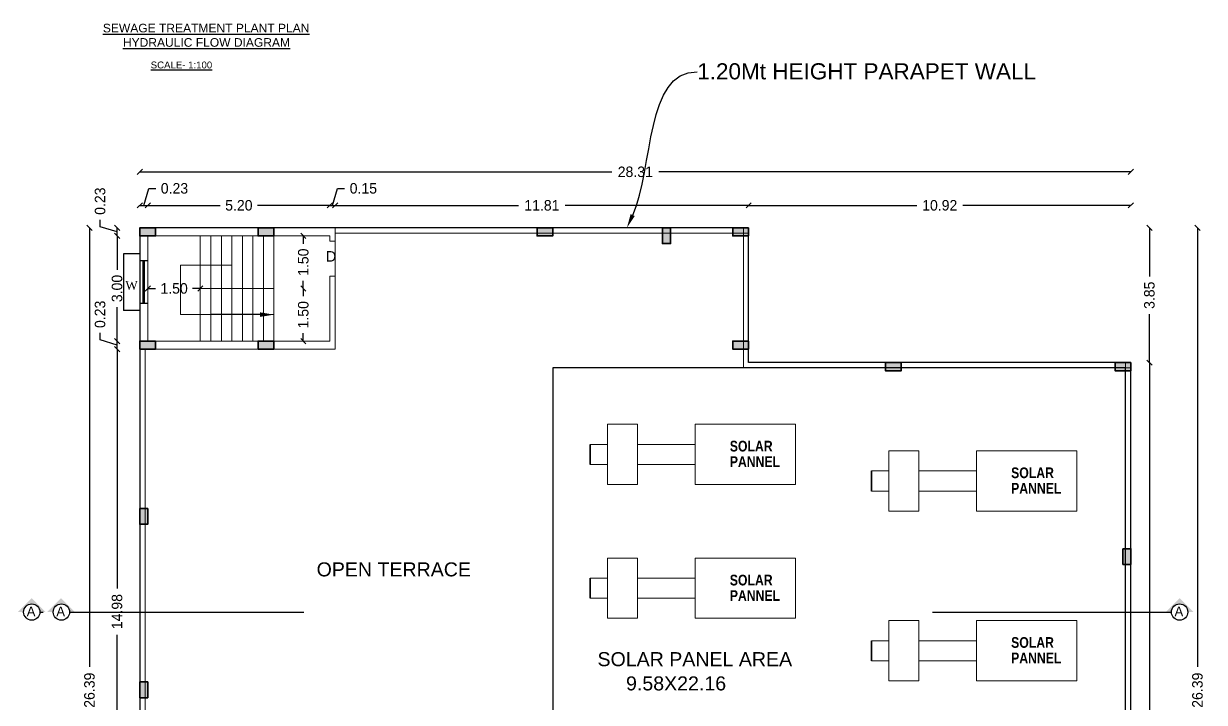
# Model space of a CAD drawing. Header units: metres. Extents: x -1560950 to -1560825, y 42726 to 42863.
# Drawn here: x -1560883.03 to -1560849.3, y 42802.68 to 42822.05 of the extents above; entities that cross this region are included whole.
import ezdxf
from ezdxf import colors
from ezdxf.entities.mleader import LeaderData, LeaderLine
from ezdxf.enums import TextEntityAlignment as Align
from ezdxf.math import Vec2, Vec3

# ---------------------------------------------------------------- set-up
doc = ezdxf.new("R2010")
doc.units = ezdxf.units.M
doc.header["$LTSCALE"] = 750
doc.header["$MEASUREMENT"] = 0
doc.header["$PDMODE"] = 35
doc.header["$PDSIZE"] = 50
doc.linetypes.add('DASHED', pattern=[0.75, 0.5, -0.25])
doc.linetypes.add('DASHEDX2', pattern=[1.5, 1, -0.5])
doc.layers.get('0').update_dxf_attribs({"lineweight": 5})
doc.layers.get('Defpoints').update_dxf_attribs({"lineweight": 0})
for name, color, linetype in [('BLK_1_FLR_4_ROOF_AREA', 5, 'Continuous'), ('SOLAR_PANEL', 3, 'Continuous'), ('WALLS', 7, 'Continuous')]:
    doc.layers.add(name, color=color, linetype=linetype)
doc.layers.add('wall', color=7, linetype='Continuous', lineweight=30)
doc.styles.add('2', font='swisscb.ttf', dxfattribs={"height": 1.1})
doc.styles.get("Standard").update_dxf_attribs({"font": 'arial.ttf'})
doc.styles.add('Stylus BT', font='stylu.ttf', dxfattribs={"height": 10})
doc.styles.add('sunahari', font='framd.ttf', dxfattribs={"height": 0.3})
doc.dimstyles.new('CIVIL Mt.1', dxfattribs={"dimscale": 0, "dimtxt": 0.4, "dimasz": 0.15, "dimexe": 0.18, "dimexo": 0.0625, "dimgap": 0.1, "dimtad": 0, "dimzin": 0, "dimdsep": 46, "dimtxsty": 'sunahari', "dimblk": 'OBLIQUE', "dimcen": 0.09, "dimse1": 1, "dimse2": 1, "dimclrd": 253, "dimclrt": 4, "dimadec": 0, "dimazin": 0, "dimtfac": 1, "dimtofl": 0, "dimtmove": 1, "dimatfit": 3, "dimfxl": 0, "dimfrac": 2, "dimtolj": 1, "dimtzin": 0, "dimarcsym": 0})

# ---------------------------------------------------------------- blocks, each defined once
blk = doc.blocks.new('A$C370409E0')
at = {"layer": 'WALLS', "color": 4, "ltscale": 0.05}
blk.add_text('%%USCALE- 1:100', height=0.29058, dxfattribs=at).set_placement((5.53, 0.511))
at = {"layer": 'WALLS', "color": 4, "ltscale": 0.05, "insert": (3.513, 2.393), "char_height": 0.36323, "attachment_point": 1}
blk.add_mtext('{\\LSEWAGE TREATMENT PLANT PLAN\\P}      {\\LHYDRAULIC FLOW DIAGRAM\\H1.86599x; }', dxfattribs=at)
blk = doc.blocks.new('A$C1C442E2B')
at = {"ltscale": 0.25}
h = blk.add_hatch(color=43, dxfattribs=at)
h.dxf.hatch_style = 1
h.paths.add_polyline_path([(0.23, 0.45), (0, 0.45), (0, 0), (0.23, 0)])
at = {"layer": 'wall', "color": 240, "ltscale": 0.25}
blk.add_lwpolyline([(0, 0.45), (0.23, 0.45), (0.23, 0), (0, 0)], close=True, dxfattribs=at)
blk = doc.blocks.new('_Oblique')
at = {"color": 0, "linetype": 'ByBlock', "lineweight": -2}
blk.add_line((-0.5, -0.5), (0.5, 0.5), dxfattribs=at)
blk = doc.blocks.new('*D1117')
at = {"color": 253, "lineweight": -2, "ltscale": 0.25}
for p, q in [((-1560875.04, 42814.494), (-1560875.04, 42814.271)), ((-1560875.04, 42812.994), (-1560875.04, 42813.217))]:
    blk.add_line(p, q, dxfattribs=at)
at = {"layer": 'Defpoints', "color": 0, "ltscale": 0.25}
for p in [(-1560875.281, 42814.494), (-1560875.04, 42814.494), (-1560875.281, 42812.994)]:
    blk.add_point(p, dxfattribs=at)
at = {"color": 253, "lineweight": -2, "ltscale": 0.25, "xscale": 0.15, "yscale": 0.15, "zscale": 0.15}
for p, rotation in [((-1560875.04, 42814.494), 90), ((-1560875.04, 42812.994), 270)]:
    blk.add_blockref('_Oblique', p, dxfattribs=dict(at, rotation=rotation))
at = {"color": 4, "ltscale": 0.25, "insert": (-1560875.04, 42813.744), "char_height": 0.3, "attachment_point": 5, "rotation": 90, "style": 'sunahari'}
blk.add_mtext('\\A1;1.50', dxfattribs=at)
blk = doc.blocks.new('*D1118')
at = {"color": 253, "lineweight": -2, "ltscale": 0.25}
for p, q in [((-1560875.04, 42815.994), (-1560875.04, 42815.771)), ((-1560875.04, 42814.494), (-1560875.04, 42814.717))]:
    blk.add_line(p, q, dxfattribs=at)
at = {"layer": 'Defpoints', "color": 0, "ltscale": 0.25}
for p in [(-1560875.281, 42815.994), (-1560875.04, 42815.994), (-1560875.281, 42814.494)]:
    blk.add_point(p, dxfattribs=at)
at = {"color": 253, "lineweight": -2, "ltscale": 0.25, "xscale": 0.15, "yscale": 0.15, "zscale": 0.15}
for p, rotation in [((-1560875.04, 42815.994), 90), ((-1560875.04, 42814.494), 270)]:
    blk.add_blockref('_Oblique', p, dxfattribs=dict(at, rotation=rotation))
at = {"color": 4, "ltscale": 0.25, "insert": (-1560875.04, 42815.244), "char_height": 0.3, "attachment_point": 5, "rotation": 90, "style": 'sunahari'}
blk.add_mtext('\\A1;1.50', dxfattribs=at)
blk = doc.blocks.new('*D1119')
at = {"color": 253, "lineweight": -2, "ltscale": 0.25}
for p, q in [((-1560879.481, 42814.494), (-1560879.258, 42814.494)), ((-1560877.981, 42814.494), (-1560878.205, 42814.494))]:
    blk.add_line(p, q, dxfattribs=at)
at = {"layer": 'Defpoints', "color": 0, "ltscale": 0.25}
for p in [(-1560879.481, 42814.494), (-1560879.481, 42814.494), (-1560877.981, 42814.494)]:
    blk.add_point(p, dxfattribs=at)
at = {"color": 253, "lineweight": -2, "ltscale": 0.25, "xscale": 0.15, "yscale": 0.15, "zscale": 0.15, "rotation": 180}
blk.add_blockref('_Oblique', (-1560879.481, 42814.494), dxfattribs=at)
at = {"color": 253, "lineweight": -2, "ltscale": 0.25, "xscale": 0.15, "yscale": 0.15, "zscale": 0.15}
blk.add_blockref('_Oblique', (-1560877.981, 42814.494), dxfattribs=at)
at = {"color": 4, "ltscale": 0.25, "insert": (-1560878.731, 42814.494), "char_height": 0.3, "attachment_point": 5, "style": 'sunahari'}
blk.add_mtext('\\A1;1.50', dxfattribs=at)
blk = doc.blocks.new('*D1192')
at = {"color": 253, "lineweight": -2, "ltscale": 0.25}
for p, q in [((-1560880.36, 42812.764), (-1560880.36, 42805.933)), ((-1560880.36, 42797.782), (-1560880.36, 42804.612))]:
    blk.add_line(p, q, dxfattribs=at)
at = {"layer": 'Defpoints', "color": 0, "ltscale": 0.25}
for p in [(-1560880.36, 42812.764), (-1560879.481, 42812.764), (-1560879.481, 42797.782)]:
    blk.add_point(p, dxfattribs=at)
at = {"color": 253, "lineweight": -2, "ltscale": 0.25, "xscale": 0.15, "yscale": 0.15, "zscale": 0.15}
for p, rotation in [((-1560880.36, 42812.764), 90), ((-1560880.36, 42797.782), 270)]:
    blk.add_blockref('_Oblique', p, dxfattribs=dict(at, rotation=rotation))
at = {"color": 4, "ltscale": 0.25, "insert": (-1560880.36, 42805.273), "char_height": 0.3, "attachment_point": 5, "rotation": 90, "style": 'sunahari'}
blk.add_mtext('\\A1;14.98', dxfattribs=at)
blk = doc.blocks.new('*D1193')
at = {"color": 253, "lineweight": -2, "ltscale": 0.25}
for p, q in [((-1560880.844, 42813.024), (-1560880.844, 42813.224)), ((-1560880.36, 42812.879), (-1560880.844, 42813.024)), ((-1560880.36, 42812.764), (-1560880.36, 42812.994))]:
    blk.add_line(p, q, dxfattribs=at)
at = {"layer": 'Defpoints', "color": 0, "ltscale": 0.25}
for p in [(-1560880.36, 42812.994), (-1560879.481, 42812.994), (-1560879.481, 42812.764)]:
    blk.add_point(p, dxfattribs=at)
at = {"color": 253, "lineweight": -2, "ltscale": 0.25, "xscale": 0.15, "yscale": 0.15, "zscale": 0.15}
for p, rotation in [((-1560880.36, 42812.994), 90), ((-1560880.36, 42812.764), 270)]:
    blk.add_blockref('_Oblique', p, dxfattribs=dict(at, rotation=rotation))
at = {"color": 4, "ltscale": 0.25, "insert": (-1560880.844, 42813.756), "char_height": 0.3, "attachment_point": 5, "rotation": 90, "style": 'sunahari'}
blk.add_mtext('\\A1;0.23', dxfattribs=at)
blk = doc.blocks.new('*D1194')
at = {"color": 253, "lineweight": -2, "ltscale": 0.25}
for p, q in [((-1560880.36, 42815.994), (-1560880.36, 42815.031)), ((-1560880.36, 42812.994), (-1560880.36, 42813.957))]:
    blk.add_line(p, q, dxfattribs=at)
at = {"layer": 'Defpoints', "color": 0, "ltscale": 0.25}
for p in [(-1560880.36, 42815.994), (-1560879.711, 42815.994), (-1560879.481, 42812.994)]:
    blk.add_point(p, dxfattribs=at)
at = {"color": 253, "lineweight": -2, "ltscale": 0.25, "xscale": 0.15, "yscale": 0.15, "zscale": 0.15}
for p, rotation in [((-1560880.36, 42815.994), 90), ((-1560880.36, 42812.994), 270)]:
    blk.add_blockref('_Oblique', p, dxfattribs=dict(at, rotation=rotation))
at = {"color": 4, "ltscale": 0.25, "insert": (-1560880.36, 42814.494), "char_height": 0.3, "attachment_point": 5, "rotation": 90, "style": 'sunahari'}
blk.add_mtext('\\A1;3.00', dxfattribs=at)
blk = doc.blocks.new('*D1195')
at = {"color": 253, "lineweight": -2, "ltscale": 0.25}
for p, q in [((-1560880.844, 42816.254), (-1560880.844, 42816.454)), ((-1560880.36, 42816.109), (-1560880.844, 42816.254)), ((-1560880.36, 42815.994), (-1560880.36, 42816.224))]:
    blk.add_line(p, q, dxfattribs=at)
at = {"layer": 'Defpoints', "color": 0, "ltscale": 0.25}
for p in [(-1560880.36, 42816.224), (-1560879.711, 42816.224), (-1560879.711, 42815.994)]:
    blk.add_point(p, dxfattribs=at)
at = {"color": 253, "lineweight": -2, "ltscale": 0.25, "xscale": 0.15, "yscale": 0.15, "zscale": 0.15}
for p, rotation in [((-1560880.36, 42816.224), 90), ((-1560880.36, 42815.994), 270)]:
    blk.add_blockref('_Oblique', p, dxfattribs=dict(at, rotation=rotation))
at = {"color": 4, "ltscale": 0.25, "insert": (-1560880.844, 42816.986), "char_height": 0.3, "attachment_point": 5, "rotation": 90, "style": 'sunahari'}
blk.add_mtext('\\A1;0.23', dxfattribs=at)
blk = doc.blocks.new('*D1196')
at = {"color": 253, "lineweight": -2, "ltscale": 0.25}
for p, q in [((-1560881.147, 42816.224), (-1560881.147, 42803.693)), ((-1560881.147, 42789.835), (-1560881.147, 42802.366))]:
    blk.add_line(p, q, dxfattribs=at)
at = {"layer": 'Defpoints', "color": 0, "ltscale": 0.25}
for p in [(-1560881.147, 42816.224), (-1560879.417, 42816.224), (-1560874.632, 42789.835)]:
    blk.add_point(p, dxfattribs=at)
at = {"color": 253, "lineweight": -2, "ltscale": 0.25, "xscale": 0.15, "yscale": 0.15, "zscale": 0.15}
for p, rotation in [((-1560881.147, 42816.224), 90), ((-1560881.147, 42789.835), 270)]:
    blk.add_blockref('_Oblique', p, dxfattribs=dict(at, rotation=rotation))
at = {"color": 4, "ltscale": 0.25, "insert": (-1560881.147, 42803.03), "char_height": 0.3, "attachment_point": 5, "rotation": 90, "style": 'sunahari'}
blk.add_mtext('\\A1;26.39', dxfattribs=at)
blk = doc.blocks.new('*D1197')
at = {"color": 253, "lineweight": -2, "ltscale": 0.25}
for p, q in [((-1560879.596, 42816.866), (-1560879.451, 42817.35)), ((-1560879.451, 42817.35), (-1560879.251, 42817.35)), ((-1560879.711, 42816.866), (-1560879.481, 42816.866))]:
    blk.add_line(p, q, dxfattribs=at)
at = {"layer": 'Defpoints', "color": 0, "ltscale": 0.25}
for p in [(-1560879.481, 42816.866), (-1560879.711, 42816.224), (-1560879.481, 42815.994)]:
    blk.add_point(p, dxfattribs=at)
at = {"color": 253, "lineweight": -2, "ltscale": 0.25, "xscale": 0.15, "yscale": 0.15, "zscale": 0.15, "rotation": 180}
blk.add_blockref('_Oblique', (-1560879.711, 42816.866), dxfattribs=at)
at = {"color": 253, "lineweight": -2, "ltscale": 0.25, "xscale": 0.15, "yscale": 0.15, "zscale": 0.15}
blk.add_blockref('_Oblique', (-1560879.481, 42816.866), dxfattribs=at)
at = {"color": 4, "ltscale": 0.25, "insert": (-1560878.72, 42817.35), "char_height": 0.3, "attachment_point": 5, "style": 'sunahari'}
blk.add_mtext('\\A1;0.23', dxfattribs=at)
blk = doc.blocks.new('*D1198')
at = {"color": 253, "lineweight": -2, "ltscale": 0.25}
for p, q in [((-1560879.481, 42816.866), (-1560877.415, 42816.866)), ((-1560874.281, 42816.866), (-1560876.348, 42816.866))]:
    blk.add_line(p, q, dxfattribs=at)
at = {"layer": 'Defpoints', "color": 0, "ltscale": 0.25}
for p in [(-1560874.281, 42816.866), (-1560879.481, 42815.994), (-1560874.281, 42815.994)]:
    blk.add_point(p, dxfattribs=at)
at = {"color": 253, "lineweight": -2, "ltscale": 0.25, "xscale": 0.15, "yscale": 0.15, "zscale": 0.15, "rotation": 180}
blk.add_blockref('_Oblique', (-1560879.481, 42816.866), dxfattribs=at)
at = {"color": 253, "lineweight": -2, "ltscale": 0.25, "xscale": 0.15, "yscale": 0.15, "zscale": 0.15}
blk.add_blockref('_Oblique', (-1560874.281, 42816.866), dxfattribs=at)
at = {"color": 4, "ltscale": 0.25, "insert": (-1560876.881, 42816.866), "char_height": 0.3, "attachment_point": 5, "style": 'sunahari'}
blk.add_mtext('\\A1;5.20', dxfattribs=at)
blk = doc.blocks.new('*D1199')
at = {"color": 253, "lineweight": -2, "ltscale": 0.25}
for p, q in [((-1560874.206, 42816.866), (-1560874.061, 42817.351)), ((-1560874.061, 42817.351), (-1560873.861, 42817.351)), ((-1560874.281, 42816.866), (-1560874.431, 42816.866)), ((-1560874.281, 42816.866), (-1560874.131, 42816.866)), ((-1560874.131, 42816.866), (-1560873.981, 42816.866))]:
    blk.add_line(p, q, dxfattribs=at)
at = {"layer": 'Defpoints', "color": 0, "ltscale": 0.25}
for p in [(-1560874.131, 42816.866), (-1560874.281, 42815.994), (-1560874.131, 42816.224)]:
    blk.add_point(p, dxfattribs=at)
at = {"color": 253, "lineweight": -2, "ltscale": 0.25, "xscale": 0.15, "yscale": 0.15, "zscale": 0.15}
blk.add_blockref('_Oblique', (-1560874.281, 42816.866), dxfattribs=at)
at = {"color": 253, "lineweight": -2, "ltscale": 0.25, "xscale": 0.15, "yscale": 0.15, "zscale": 0.15, "rotation": 180}
blk.add_blockref('_Oblique', (-1560874.131, 42816.866), dxfattribs=at)
at = {"color": 4, "ltscale": 0.25, "insert": (-1560873.325, 42817.351), "char_height": 0.3, "attachment_point": 5, "style": 'sunahari'}
blk.add_mtext('\\A1;0.15', dxfattribs=at)
blk = doc.blocks.new('*D1200')
at = {"color": 253, "lineweight": -2, "ltscale": 0.25}
for p, q in [((-1560874.131, 42816.866), (-1560868.891, 42816.866)), ((-1560862.321, 42816.866), (-1560867.562, 42816.866))]:
    blk.add_line(p, q, dxfattribs=at)
at = {"layer": 'Defpoints', "color": 0, "ltscale": 0.25}
for p in [(-1560862.321, 42816.866), (-1560874.131, 42816.224), (-1560862.321, 42816.224)]:
    blk.add_point(p, dxfattribs=at)
at = {"color": 253, "lineweight": -2, "ltscale": 0.25, "xscale": 0.15, "yscale": 0.15, "zscale": 0.15, "rotation": 180}
blk.add_blockref('_Oblique', (-1560874.131, 42816.866), dxfattribs=at)
at = {"color": 253, "lineweight": -2, "ltscale": 0.25, "xscale": 0.15, "yscale": 0.15, "zscale": 0.15}
blk.add_blockref('_Oblique', (-1560862.321, 42816.866), dxfattribs=at)
at = {"color": 4, "ltscale": 0.25, "insert": (-1560868.226, 42816.866), "char_height": 0.3, "attachment_point": 5, "style": 'sunahari'}
blk.add_mtext('\\A1;11.81', dxfattribs=at)
blk = doc.blocks.new('*D1201')
at = {"color": 253, "lineweight": -2, "ltscale": 0.25}
for p, q in [((-1560862.321, 42816.866), (-1560857.518, 42816.866)), ((-1560851.404, 42816.866), (-1560856.207, 42816.866))]:
    blk.add_line(p, q, dxfattribs=at)
at = {"layer": 'Defpoints', "color": 0, "ltscale": 0.25}
for p in [(-1560851.404, 42816.866), (-1560862.321, 42816.224), (-1560851.404, 42812.377)]:
    blk.add_point(p, dxfattribs=at)
at = {"color": 253, "lineweight": -2, "ltscale": 0.25, "xscale": 0.15, "yscale": 0.15, "zscale": 0.15, "rotation": 180}
blk.add_blockref('_Oblique', (-1560862.321, 42816.866), dxfattribs=at)
at = {"color": 253, "lineweight": -2, "ltscale": 0.25, "xscale": 0.15, "yscale": 0.15, "zscale": 0.15}
blk.add_blockref('_Oblique', (-1560851.404, 42816.866), dxfattribs=at)
at = {"color": 4, "ltscale": 0.25, "insert": (-1560856.863, 42816.866), "char_height": 0.3, "attachment_point": 5, "style": 'sunahari'}
blk.add_mtext('\\A1;10.92', dxfattribs=at)
blk = doc.blocks.new('*D1202')
at = {"color": 253, "lineweight": -2, "ltscale": 0.25}
for p, q in [((-1560879.711, 42817.822), (-1560866.228, 42817.822)), ((-1560851.404, 42817.822), (-1560864.887, 42817.822))]:
    blk.add_line(p, q, dxfattribs=at)
at = {"layer": 'Defpoints', "color": 0, "ltscale": 0.25}
for p in [(-1560851.404, 42817.822), (-1560879.711, 42816.224), (-1560851.404, 42812.377)]:
    blk.add_point(p, dxfattribs=at)
at = {"color": 253, "lineweight": -2, "ltscale": 0.25, "xscale": 0.15, "yscale": 0.15, "zscale": 0.15, "rotation": 180}
blk.add_blockref('_Oblique', (-1560879.711, 42817.822), dxfattribs=at)
at = {"color": 253, "lineweight": -2, "ltscale": 0.25, "xscale": 0.15, "yscale": 0.15, "zscale": 0.15}
blk.add_blockref('_Oblique', (-1560851.404, 42817.822), dxfattribs=at)
at = {"color": 4, "ltscale": 0.25, "insert": (-1560865.558, 42817.822), "char_height": 0.3, "attachment_point": 5, "style": 'sunahari'}
blk.add_mtext('\\A1;28.31', dxfattribs=at)
blk = doc.blocks.new('*D1203')
at = {"color": 253, "lineweight": -2, "ltscale": 0.25}
for p, q in [((-1560850.875, 42812.377), (-1560850.875, 42801.771)), ((-1560850.875, 42789.835), (-1560850.875, 42800.441))]:
    blk.add_line(p, q, dxfattribs=at)
at = {"layer": 'Defpoints', "color": 0, "ltscale": 0.25}
for p in [(-1560858.276, 42812.377), (-1560850.875, 42812.377), (-1560857.897, 42789.835)]:
    blk.add_point(p, dxfattribs=at)
at = {"color": 253, "lineweight": -2, "ltscale": 0.25, "xscale": 0.15, "yscale": 0.15, "zscale": 0.15}
for p, rotation in [((-1560850.875, 42812.377), 90), ((-1560850.875, 42789.835), 270)]:
    blk.add_blockref('_Oblique', p, dxfattribs=dict(at, rotation=rotation))
at = {"color": 4, "ltscale": 0.25, "insert": (-1560850.875, 42801.106), "char_height": 0.3, "attachment_point": 5, "rotation": 90, "style": 'sunahari'}
blk.add_mtext('\\A1;22.54', dxfattribs=at)
blk = doc.blocks.new('*D1204')
at = {"color": 253, "lineweight": -2, "ltscale": 0.25}
for p, q in [((-1560850.875, 42816.224), (-1560850.875, 42814.839)), ((-1560850.875, 42812.377), (-1560850.875, 42813.762))]:
    blk.add_line(p, q, dxfattribs=at)
at = {"layer": 'Defpoints', "color": 0, "ltscale": 0.25}
for p in [(-1560862.414, 42816.224), (-1560850.875, 42816.224), (-1560858.276, 42812.377)]:
    blk.add_point(p, dxfattribs=at)
at = {"color": 253, "lineweight": -2, "ltscale": 0.25, "xscale": 0.15, "yscale": 0.15, "zscale": 0.15}
for p, rotation in [((-1560850.875, 42816.224), 90), ((-1560850.875, 42812.377), 270)]:
    blk.add_blockref('_Oblique', p, dxfattribs=dict(at, rotation=rotation))
at = {"color": 4, "ltscale": 0.25, "insert": (-1560850.875, 42814.301), "char_height": 0.3, "attachment_point": 5, "rotation": 90, "style": 'sunahari'}
blk.add_mtext('\\A1;3.85', dxfattribs=at)
blk = doc.blocks.new('A$C3583249E')
at = {"color": 0, "ltscale": 0.25}
for p, q in [((2.697, 3.43), (0.982, 3.43)), ((0.982, 3.43), (0.982, 0, 48960)), ((2.697, 3.43), (2.697, 0)), ((0.982, 2.286), (0, 2.286)), ((0.982, 1.143), (0, 1.143)), ((2.697, 0), (0.982, 0))]:
    blk.add_line(p, q, dxfattribs=at)
at = {"color": 0, "lineweight": 20}
for p, q in [((6.003, 2.286), (2.697, 2.286)), ((6.003, 1.143), (2.697, 1.143))]:
    blk.add_line(p, q, dxfattribs=at)
blk.add_lwpolyline([(6.003, 3.43), (11.719, 3.43), (11.719, 0), (6.003, 0), (6.003, 3.43)], dxfattribs=at)
at = {"layer": 'wall', "color": 0, "ltscale": 0.25}
blk.add_line((0, 1.143), (0, 2.286), dxfattribs=at)
at = {"color": 0, "lineweight": 20, "style": '2'}
for s, p in [('SOLAR ', (7.973, 1.878)), ('PANNEL ', (7.973, 0.995))]:
    blk.add_text(s, height=0.6098, dxfattribs=at).set_placement(p)
blk = doc.blocks.new('*D1251')
at = {"color": 253, "lineweight": -2, "ltscale": 0.25}
for p, q in [((-1560849.502, 42816.224), (-1560849.502, 42803.693)), ((-1560849.502, 42789.835), (-1560849.502, 42802.366))]:
    blk.add_line(p, q, dxfattribs=at)
at = {"layer": 'Defpoints', "color": 0, "ltscale": 0.25}
for p in [(-1560863.171, 42816.224), (-1560849.502, 42816.224), (-1560858.754, 42789.835)]:
    blk.add_point(p, dxfattribs=at)
at = {"color": 253, "lineweight": -2, "ltscale": 0.25, "xscale": 0.15, "yscale": 0.15, "zscale": 0.15}
for p, rotation in [((-1560849.502, 42816.224), 90), ((-1560849.502, 42789.835), 270)]:
    blk.add_blockref('_Oblique', p, dxfattribs=dict(at, rotation=rotation))
at = {"color": 4, "ltscale": 0.25, "insert": (-1560849.502, 42803.03), "char_height": 0.3, "attachment_point": 5, "rotation": 90, "style": 'sunahari'}
blk.add_mtext('\\A1;26.39', dxfattribs=at)

msp = doc.modelspace()

# ---------------------------------------------------------------- hatches: boundary and pattern name
at = {"lineweight": -2}
for points in [[(-1560882.3981, 42805.26045), (-1560882.79565, 42805.65799), (-1560883.19319, 42805.26045), (-1560883.02852, 42805.26045, -1), (-1560882.56277, 42805.26045)], [(-1560881.56014, 42805.26045), (-1560881.95768, 42805.65799), (-1560882.35522, 42805.26045), (-1560882.19056, 42805.26045, -1), (-1560881.72481, 42805.26045)], [(-1560849.61508, 42805.26045), (-1560850.01262, 42805.65799), (-1560850.41016, 42805.26045), (-1560850.24549, 42805.26045, -1), (-1560849.77974, 42805.26045)]]:
    msp.add_hatch(color=0, dxfattribs=at).paths.add_polyline_path(points)

# ---------------------------------------------------------------- linework, layer by layer
at = {"color": 0, "ltscale": 0.25}
for p, q in [((-1560862.32148, 42816.22405), (-1560879.71146, 42816.22405)), ((-1560879.71146, 42816.22405), (-1560879.71146, 42812.37727)), ((-1560874.28146, 42815.99405), (-1560879.71146, 42815.99405)), ((-1560875.88146, 42815.99405), (-1560879.48146, 42815.99405)), ((-1560879.48146, 42815.99405), (-1560879.48146, 42812.99405)), ((-1560877.98146, 42815.99405), (-1560877.98146, 42812.99405)), ((-1560877.68146, 42815.99405), (-1560877.68146, 42812.99405)), ((-1560877.38146, 42815.99405), (-1560877.38146, 42812.99405)), ((-1560877.08146, 42815.99405), (-1560877.08146, 42812.99405)), ((-1560876.78146, 42815.99405), (-1560876.78146, 42812.99405)), ((-1560876.48146, 42815.99405), (-1560876.48146, 42812.99405)), ((-1560876.18146, 42815.99405), (-1560876.18146, 42812.99405)), ((-1560875.88146, 42816.22405), (-1560875.88146, 42812.76405)), ((-1560874.28146, 42815.99405), (-1560874.28146, 42815.84405)), ((-1560874.13146, 42816.22405), (-1560874.13146, 42812.76405)), ((-1560862.32148, 42816.07405), (-1560874.13146, 42816.07405)), ((-1560862.47148, 42812.22727), (-1560862.47148, 42816.22405)), ((-1560862.32148, 42812.37727), (-1560862.32148, 42816.22405)), ((-1560874.28146, 42815.84405), (-1560874.13146, 42815.84405)), ((-1560874.28146, 42814.84405), (-1560874.28146, 42812.99405)), ((-1560874.28146, 42814.84405), (-1560874.13146, 42814.84405)), ((-1560877.98146, 42814.49405), (-1560875.88146, 42814.49405)), ((-1560879.48146, 42812.99405), (-1560874.28146, 42812.99405)), ((-1560879.56146, 42812.76405), (-1560879.56146, 42797.55177)), ((-1560879.48146, 42812.76405), (-1560874.13146, 42812.76405)), ((-1560879.71146, 42812.37727), (-1560879.71146, 42794.32177)), ((-1560858.18415, 42812.37727), (-1560862.32148, 42812.37727)), ((-1560851.40366, 42812.37727), (-1560858.18415, 42812.37727)), ((-1560851.55366, 42801.3081), (-1560851.55366, 42812.37727)), ((-1560851.40366, 42801.3081), (-1560851.40366, 42812.37727)), ((-1560858.18415, 42812.22727), (-1560862.47148, 42812.22727)), ((-1560851.40366, 42812.22727), (-1560858.18415, 42812.22727))]:
    msp.add_line(p, q, dxfattribs=at)
at = {"color": 0, "lineweight": -3}
for p, q in [((-1560879.71146, 42815.4824), (-1560880.17146, 42815.4824)), ((-1560880.17146, 42815.4824), (-1560880.17146, 42813.8624)), ((-1560879.48146, 42815.2824), (-1560879.71146, 42815.2824)), ((-1560879.61646, 42814.0624), (-1560879.61646, 42815.2824)), ((-1560879.57646, 42814.0624), (-1560879.57646, 42815.2824)), ((-1560879.48146, 42814.0624), (-1560879.71146, 42814.0624)), ((-1560879.71146, 42813.8624), (-1560880.17146, 42813.8624))]:
    msp.add_line(p, q, dxfattribs=at)
at = {"color": 0, "linetype": 'DASHED', "ltscale": 3}
for p in [(-1560867.91415, 42790.06499), (-1560862.47148, 42812.22727)]:
    msp.add_line(p, (-1560867.91415, 42812.22727), dxfattribs=at)
at = {"color": 0, "linetype": 'DASHEDX2', "lineweight": -2}
for p, q in [((-1560882.56277, 42805.26045), (-1560882.46739, 42805.26045)), ((-1560881.71724, 42805.26045), (-1560875.02445, 42805.26045)), ((-1560857.06917, 42805.26045), (-1560850.24549, 42805.26045))]:
    msp.add_line(p, q, dxfattribs=at)
at = {"color": 0, "ltscale": 0.25}
msp.add_lwpolyline([(-1560875.88146, 42813.74805), (-1560878.54952, 42813.74805), (-1560878.54952, 42815.15533), (-1560877.08146, 42815.15533)], dxfattribs=at)
at = {"color": 0, "lineweight": -2}
for centre in [(-1560882.79565, 42805.26045), (-1560881.95012, 42805.26045), (-1560850.01262, 42805.26045)]:
    msp.add_circle(centre, 0.23287, dxfattribs=at)
at = {"layer": 'BLK_1_FLR_4_ROOF_AREA', "color": 54}
msp.add_lwpolyline([(-1560851.40366, 42812.37727), (-1560858.18415, 42812.37727), (-1560862.32148, 42812.37727), (-1560862.32148, 42816.22405), (-1560879.71146, 42816.22405), (-1560879.71146, 42812.37727), (-1560879.71146, 42794.32177), (-1560874.63156, 42794.32177), (-1560874.63156, 42789.83499), (-1560858.18415, 42789.83499), (-1560858.18415, 42794.32177), (-1560858.18415, 42801.3081), (-1560851.40366, 42801.3081)], close=True, dxfattribs=at)
at = {"layer": 'SOLAR_PANEL', "color": 3}
msp.add_lwpolyline([(-1560867.91415, 42789.98499), (-1560858.3346, 42789.98499), (-1560858.3346, 42801.45774), (-1560851.55366, 42801.45774), (-1560851.55366, 42812.22691), (-1560867.91415, 42812.22691), (-1560867.91415, 42794.47141)], close=True, dxfattribs=at)

# ---------------------------------------------------------------- block references
at = {"color": 0, "ltscale": 0.5, "xscale": 0.6771960318392131, "yscale": 0.6771960318392131, "zscale": 0.6771960318392131}
msp.add_blockref('A$C370409E0', (-1560883.14396, 42820.4283), dxfattribs=at)
at = {"color": 0, "ltscale": 0.25, "rotation": 270}
for p in [(-1560879.71146, 42816.22405), (-1560876.33146, 42816.22405), (-1560868.36415, 42816.22405), (-1560862.77684, 42816.22441), (-1560879.71146, 42812.99405), (-1560876.33146, 42812.99405), (-1560862.77684, 42812.99441), (-1560858.41415, 42812.37727), (-1560851.85366, 42812.37727)]:
    msp.add_blockref('A$C1C442E2B', p, dxfattribs=at)
at = {"color": 0, "ltscale": 0.25}
for p in [(-1560864.78148, 42815.77406), (-1560879.71146, 42807.76406), (-1560851.63366, 42806.61769), (-1560879.71146, 42802.81406)]:
    msp.add_blockref('A$C1C442E2B', p, dxfattribs=at)
at = {"color": 0, "ltscale": 0.25, "xscale": 0.5, "yscale": 0.5, "zscale": 0.5}
for p in [(-1560866.84574, 42808.9034), (-1560858.81118, 42808.14276), (-1560866.84574, 42805.08121), (-1560858.81118, 42803.30026)]:
    msp.add_blockref('A$C3583249E', p, dxfattribs=at)

# ---------------------------------------------------------------- texts
at = {"color": 0}
for s, height, p in [('D', 0.3, (-1560874.40072, 42815.26054)), ('OPEN TERRACE', 0.4, (-1560874.66008, 42806.27781)), ('SOLAR PANEL AREA', 0.4, (-1560866.63801, 42803.7158)), ('9.58X22.16', 0.4, (-1560865.82321, 42803.02402))]:
    msp.add_text(s, height=height, rotation=360, dxfattribs=at).set_placement(p)
at = {"color": 0, "lineweight": -3, "insert": (-1560879.76755, 42814.70955), "char_height": 0.25, "attachment_point": 3, "style": '2'}
msp.add_mtext_dynamic_manual_height_columns('{\\fTimes New Roman|b0|i0|c0|p18;W}', width=0.804374, gutter_width=1.75, heights=[0], dxfattribs=at)
at = {"color": 0, "lineweight": -2, "style": 'Stylus BT'}
for p in [(-1560882.81615, 42805.14224), (-1560881.97062, 42805.14224), (-1560850.03313, 42805.14224)]:
    msp.add_attdef('A', text='1', height=0.276, dxfattribs=at).set_placement(p, align=Align.CENTER)

# ---------------------------------------------------------------- dimensions: what is measured, and where the dimension line sits
at = {"color": 0, "ltscale": 0.25}
for base, p1, p2, picture, middle in [((-1560851.40366, 42817.82153), (-1560879.71146, 42816.22405), (-1560851.40366, 42812.37727), '*D1202', (-1560865.55756, 42817.82153)), ((-1560879.48146, 42816.86579), (-1560879.71146, 42816.22405), (-1560879.48146, 42815.99405), '*D1197', (-1560879.15107, 42817.35041)), ((-1560874.13146, 42816.86579), (-1560874.28146, 42815.99405), (-1560874.13146, 42816.22405), '*D1199', (-1560873.76084, 42817.35118)), ((-1560874.28146, 42816.86579), (-1560879.48146, 42815.99405), (-1560874.28146, 42815.99405), '*D1198', (-1560876.88146, 42816.86579)), ((-1560862.32148, 42816.86579), (-1560874.13146, 42816.22405), (-1560862.32148, 42816.22405), '*D1200', (-1560868.22647, 42816.86579)), ((-1560851.40366, 42816.86579), (-1560862.32148, 42816.22405), (-1560851.40366, 42812.37727), '*D1201', (-1560856.86257, 42816.86579)), ((-1560879.48146, 42814.49405), (-1560877.98146, 42814.49405), (-1560879.48146, 42814.49405), '*D1119', (-1560878.73146, 42814.49405))]:
    dim = msp.add_linear_dim(base=base, p1=p1, p2=p2, dimstyle='CIVIL Mt.1', override={"dimscale": 1}, dxfattribs=at)
    dim.commit()
    dim.dimension.update_dxf_attribs({"geometry": picture, "text_midpoint": middle})
for base, p1, p2, angle, picture, middle in [((-1560880.35977, 42816.22405), (-1560879.71146, 42815.99405), (-1560879.71146, 42816.22405), 270, '*D1195', (-1560880.84439, 42816.55444)), ((-1560881.14719, 42816.22405), (-1560874.63156, 42789.83499), (-1560879.41729, 42816.22405), 270, '*D1196', (-1560881.14719, 42803.02952)), ((-1560849.50169, 42816.22405), (-1560858.75406, 42789.83499), (-1560863.17103, 42816.22405), 90, '*D1251', (-1560849.50169, 42803.02952)), ((-1560850.87472, 42816.22405), (-1560858.27625, 42812.37727), (-1560862.41358, 42816.22405), 270, '*D1204', (-1560850.87472, 42814.30066)), ((-1560880.35977, 42815.99405), (-1560879.48146, 42812.99405), (-1560879.71146, 42815.99405), 270, '*D1194', (-1560880.35977, 42814.49405)), ((-1560875.04002, 42815.99405), (-1560875.28146, 42814.49405), (-1560875.28146, 42815.99405), 90, '*D1118', (-1560875.04002, 42815.24405)), ((-1560875.04002, 42814.49405), (-1560875.28146, 42812.99405), (-1560875.28146, 42814.49405), 90, '*D1117', (-1560875.04002, 42813.74405)), ((-1560880.35977, 42812.99405), (-1560879.48146, 42812.76405), (-1560879.48146, 42812.99405), 270, '*D1193', (-1560880.84439, 42813.32444)), ((-1560880.35977, 42812.76405), (-1560879.48146, 42797.78177), (-1560879.48146, 42812.76405), 270, '*D1192', (-1560880.35977, 42805.27291)), ((-1560850.87472, 42812.37727), (-1560857.89734, 42789.83499), (-1560858.27625, 42812.37727), 270, '*D1203', (-1560850.87472, 42801.10613))]:
    dim = msp.add_linear_dim(base=base, p1=p1, p2=p2, angle=angle, dimstyle='CIVIL Mt.1', override={"dimscale": 1}, dxfattribs=at)
    dim.commit()
    dim.dimension.update_dxf_attribs({"geometry": picture, "text_midpoint": middle})

# ---------------------------------------------------------------- leaders
at = {"color": 1, "ltscale": 0.25}
ml = msp.add_multileader_mtext('Standard', dxfattribs=at)
ml.set_content('1.20Mt HEIGHT PARAPET WALL', color=4)
ml.set_leader_properties(color=252)
ml.build(insert=Vec2(0, 0))
ml.multileader.update_dxf_attribs({"leader_type": 2, "text_left_attachment_type": 2, "text_right_attachment_type": 2, "dogleg_length": 0.05, "arrow_head_size": 0.4, "scale": 2})
ctx = ml.context
ctx.base_point, ctx.scale, ctx.char_height, ctx.arrow_head_size, ctx.landing_gap_size, ctx.plane_origin = Vec3(-1560863.78973, 42820.68095), 2, 0.46, 0.4, 0, Vec3(-1560865.79746, 42816.22405)
ctx.left_attachment, ctx.right_attachment = 2, 2
notes = []
notes.append((ctx, [(0, (1, 1, 0), (-1560863.88973, 42820.68095), (1, 0), 0.1, [(0, [(-1560865.79746, 42816.22405)], 0, [])])]))
ctx.mtext.insert, ctx.mtext.flow_direction = Vec3(-1560863.78973, 42820.922), 5
at = {"color": 0, "ltscale": 0.25}
ml = msp.add_multileader_mtext('Standard', dxfattribs=at)
ml.set_content('', color=4)
ml.set_leader_properties(color=252)
ml.build(insert=Vec2(0, 0))
ml.multileader.update_dxf_attribs({"leader_type": 2, "text_left_attachment_type": 2, "text_right_attachment_type": 2, "dogleg_length": 0.05, "arrow_head_size": 0.4, "scale": 2})
ctx = ml.context
ctx.base_point, ctx.scale, ctx.char_height, ctx.arrow_head_size, ctx.landing_gap_size, ctx.plane_origin = Vec3(-1560877.68146, 42813.74805), 2, 0.46, 0.4, 0, Vec3(-1560876.48146, 42813.74805)
ctx.left_attachment, ctx.right_attachment, ctx.text_align_type = 2, 2, 2
notes.append((ctx, [(0, (1, 1, 0), (-1560877.58146, 42813.74805), (-1, 0), 0.1, [(0, [(-1560875.88146, 42813.74805)], 0, [])])]))
ctx.mtext.insert, ctx.mtext.alignment, ctx.mtext.flow_direction = Vec3(-1560877.68146, 42813.97805), 3, 5
for ctx, leaders in notes:
    for number, flags, end, landing, length, lines in leaders:
        leader = LeaderData()
        leader.index, (leader.has_last_leader_line, leader.has_dogleg_vector, leader.attachment_direction) = number, flags
        leader.last_leader_point, leader.dogleg_vector, leader.dogleg_length = Vec3(end), Vec3(landing), length
        for number, points, colour, breaks in lines:
            line = LeaderLine()
            line.index, line.vertices, line.color, line.breaks = number, Vec3.list(points), colors.encode_raw_color(colour), breaks
            leader.lines.append(line)
        ctx.leaders.append(leader)

doc.saveas('drawing.dxf')
